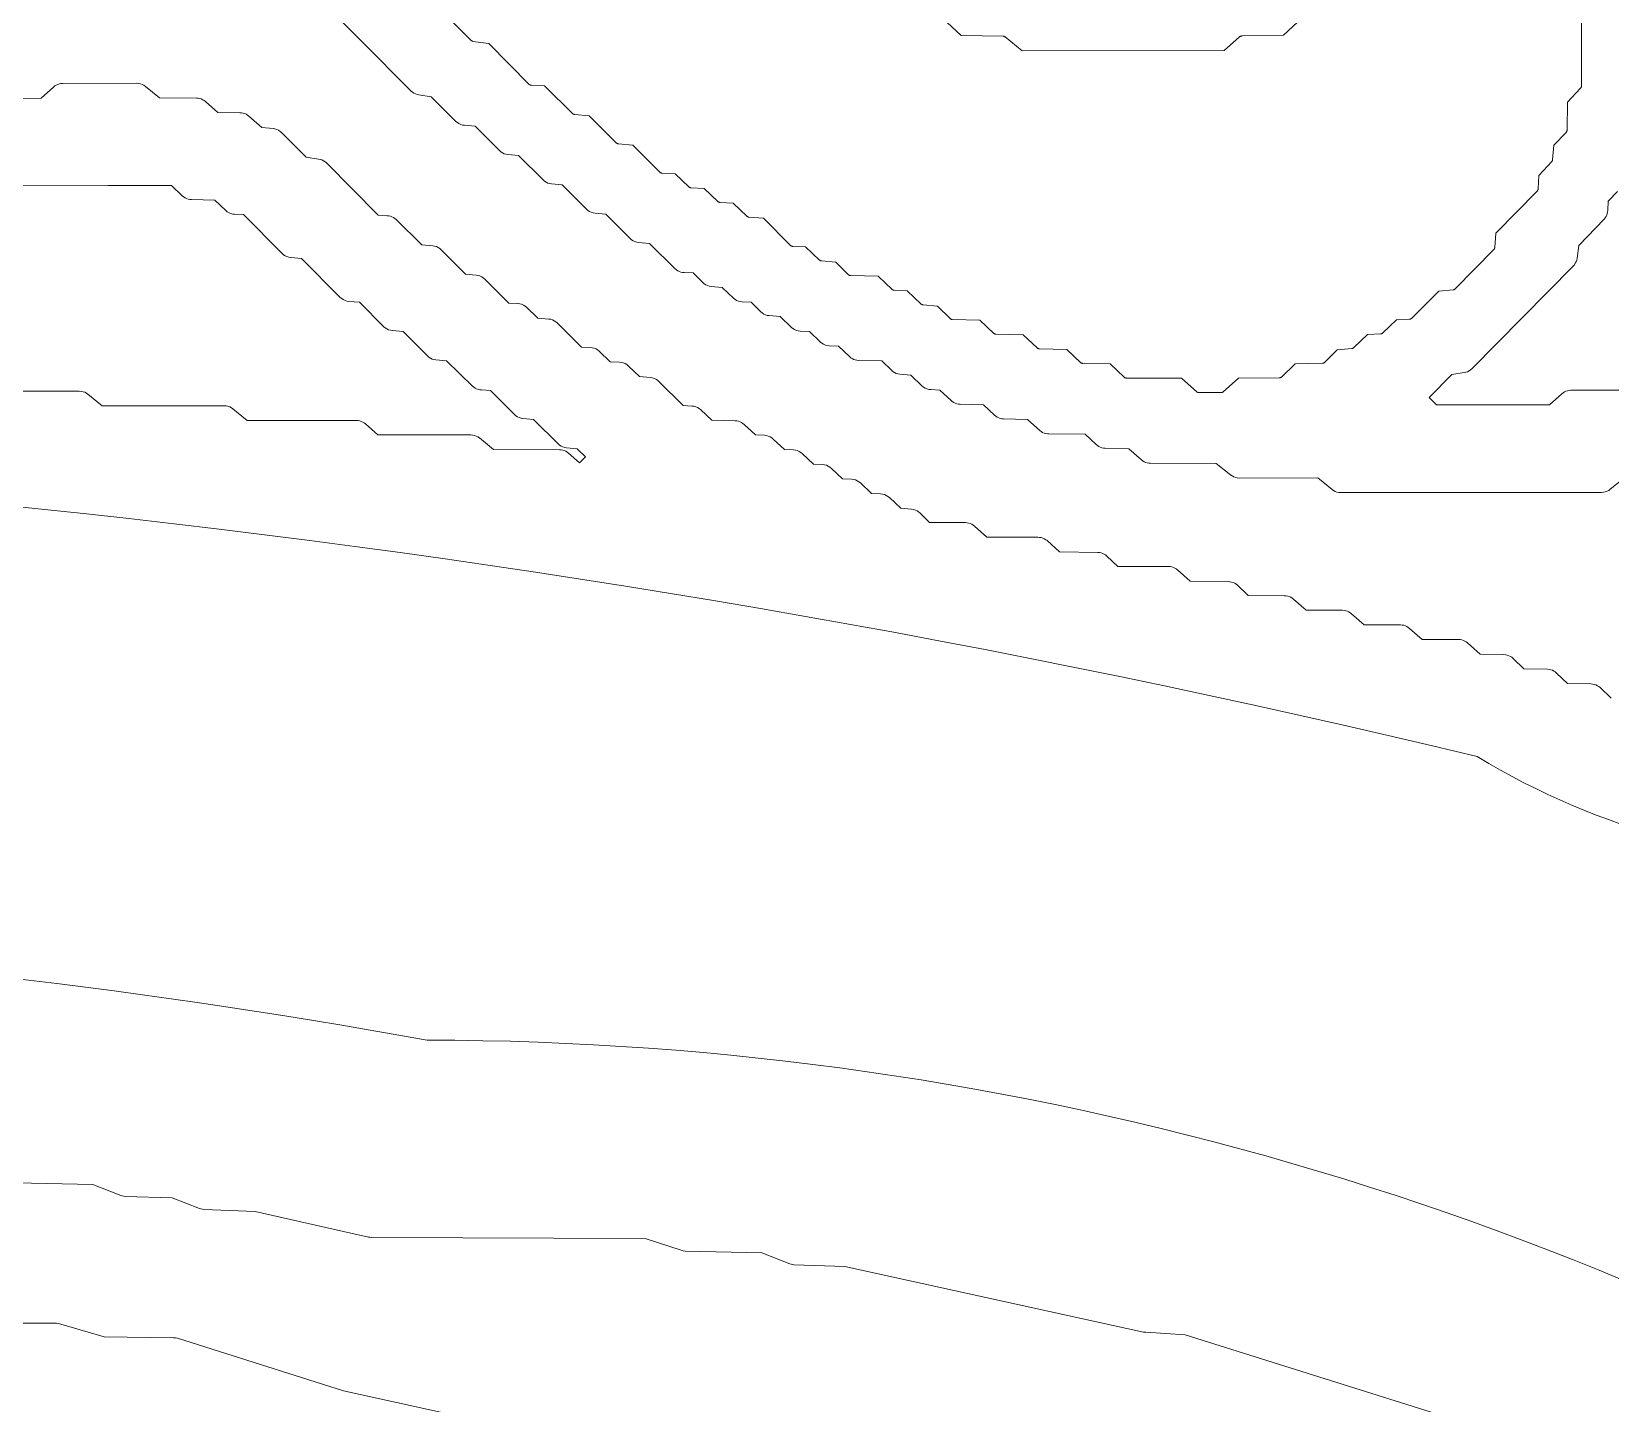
# Model space of a CAD drawing. Header units: inches. Extents: x 36 to 80.3, y 17.3 to 55.9.
# Drawn here: x 59.519 to 62.41, y 30.965 to 33.477 of the extents above; entities that cross this region are included whole.
import ezdxf

# ---------------------------------------------------------------- set-up
doc = ezdxf.new("R2010")
doc.units = ezdxf.units.IN
for name, color, linetype, lineweight in [('01_ORIGINAL_CAD', 7, 'Continuous', 20), ('02_APPROVED_PDF_OUTLINES', 7, 'Continuous', 15), ('03_ADDED_AREAS_SAME_COMPOSITION', 7, 'Continuous', 15)]:
    doc.layers.add(name, color=color, linetype=linetype, lineweight=lineweight)

msp = doc.modelspace()

# ---------------------------------------------------------------- linework, layer by layer
at = {"layer": '01_ORIGINAL_CAD'}
for points in [[(60.2903, 39.7397, -0.300089), (65.1799, 32.5384)], [(59.9983, 35.3223), (60.235, 35.0586), (61.8312, 36.8162), (61.9333, 37.4176, -0.214593), (63.5216, 35.6018, 0.212382), (64.1876, 33.5175, -0.642649), (62.1657, 32.1496, 0.132984), (51.6147, 31.858, -0.471407), (50.9129, 32.2446)], [(53.6498, 30.945, -0.14301), (60.2429, 31.6303, -0.286424), (65.3601, 28.4306), (66.4807, 23.8898, -0.272091), (64.8996, 18.9541), (63.6613, 17.5325)]]:
    msp.add_lwpolyline(points, format="xyb", dxfattribs=at)
at = {"layer": '02_APPROVED_PDF_OUTLINES'}
for points in [[(62.356, 33.685), (62.3566, 33.3771), (62.3566, 33.3766), (62.3565, 33.376), (62.3564, 33.3755), (62.3562, 33.3749), (62.3559, 33.3744), (62.3557, 33.3739), (62.3553, 33.3735), (62.355, 33.373), (62.3312, 33.3474), (62.3302, 33.2965), (62.3302, 33.2959), (62.3301, 33.2954), (62.3299, 33.2948), (62.3297, 33.2943), (62.3295, 33.2938), (62.3292, 33.2933), (62.3289, 33.2928), (62.3285, 33.2924), (62.306, 33.2692), (62.3037, 33.2424), (62.3037, 33.2418), (62.3035, 33.2413), (62.3034, 33.2407), (62.3031, 33.2402), (62.3028, 33.2397), (62.3025, 33.2392), (62.3022, 33.2388), (62.2783, 33.2131), (62.2773, 33.1889), (62.2772, 33.1883), (62.2771, 33.1877), (62.2769, 33.1871), (62.2767, 33.1865), (62.2764, 33.186), (62.276, 33.1855), (62.2756, 33.185), (62.2001, 33.1081), (62.1979, 33.0813), (62.1978, 33.0807), (62.1976, 33.0801), (62.1975, 33.0795), (62.1972, 33.079), (62.1969, 33.0785), (62.1966, 33.078), (62.1962, 33.0776), (62.1254, 33.0058), (62.125, 33.0054), (62.1245, 33.0051), (62.124, 33.0048), (62.1234, 33.0045), (62.1229, 33.0043), (62.1223, 33.0042), (62.1217, 33.0041), (62.0952, 33.0017), (62.0459, 32.9521), (62.0455, 32.9517), (62.045, 32.9514), (62.0445, 32.9511), (62.044, 32.9508), (62.0435, 32.9506), (62.043, 32.9505), (62.0424, 32.9504), (62.0419, 32.9503), (62.0181, 32.9492), (61.9927, 32.9251), (61.9922, 32.9247), (61.9917, 32.9243), (61.9912, 32.924), (61.9906, 32.9238), (61.9901, 32.9236), (61.9895, 32.9235), (61.9888, 32.9234), (61.965, 32.9224), (61.9397, 32.8982), (61.9392, 32.8978), (61.9388, 32.8975), (61.9383, 32.8972), (61.9377, 32.897), (61.9372, 32.8968), (61.9366, 32.8966), (61.9361, 32.8966), (61.9096, 32.8942), (61.8867, 32.8714), (61.8863, 32.871), (61.8858, 32.8707), (61.8854, 32.8704), (61.8848, 32.8701), (61.8843, 32.8699), (61.8838, 32.8698), (61.8832, 32.8697), (61.8826, 32.8697), (61.8323, 32.8685), (61.8071, 32.8444), (61.8066, 32.844), (61.8062, 32.8437), (61.8057, 32.8434), (61.8052, 32.8432), (61.8046, 32.843), (61.8041, 32.8429), (61.8035, 32.8428), (61.8029, 32.8428), (61.7289, 32.8424), (61.7008, 32.8174), (61.7003, 32.817), (61.6998, 32.8166), (61.6992, 32.8164), (61.6986, 32.8161), (61.698, 32.816), (61.6974, 32.8159), (61.6968, 32.8158), (61.6562, 32.8158), (61.6556, 32.8158), (61.655, 32.8159), (61.6544, 32.8161), (61.6538, 32.8163), (61.6533, 32.8166), (61.6527, 32.8169), (61.6522, 32.8173), (61.624, 32.8423), (61.5234, 32.8426), (61.5229, 32.8426), (61.5223, 32.8427), (61.5218, 32.8428), (61.5212, 32.843), (61.5207, 32.8432), (61.5202, 32.8435), (61.5198, 32.8438), (61.5193, 32.8442), (61.4939, 32.8683), (61.4436, 32.8693), (61.4431, 32.8694), (61.4425, 32.8695), (61.442, 32.8696), (61.4415, 32.8698), (61.441, 32.87), (61.4405, 32.8703), (61.4401, 32.8706), (61.4396, 32.871), (61.4142, 32.895), (61.364, 32.8961), (61.3634, 32.8962), (61.3629, 32.8962), (61.3623, 32.8964), (61.3618, 32.8966), (61.3613, 32.8968), (61.3608, 32.8971), (61.3604, 32.8974), (61.36, 32.8978), (61.3346, 32.9218), (61.2843, 32.9229), (61.2837, 32.9229), (61.2832, 32.923), (61.2826, 32.9232), (61.2821, 32.9233), (61.2816, 32.9236), (61.2811, 32.9239), (61.2807, 32.9242), (61.2803, 32.9245), (61.2549, 32.9486), (61.2046, 32.9497), (61.204, 32.9497), (61.2035, 32.9498), (61.2029, 32.95), (61.2024, 32.9502), (61.2019, 32.9504), (61.2014, 32.9507), (61.2009, 32.951), (61.2005, 32.9514), (61.1776, 32.9742), (61.151, 32.9765), (61.1505, 32.9766), (61.1499, 32.9767), (61.1494, 32.9769), (61.1488, 32.9771), (61.1483, 32.9774), (61.1479, 32.9777), (61.1474, 32.9781), (61.122, 33.0022), (61.0982, 33.0033), (61.0976, 33.0033), (61.097, 33.0035), (61.0964, 33.0036), (61.0958, 33.0039), (61.0953, 33.0042), (61.0948, 33.0045), (61.0943, 33.0049), (61.0689, 33.029), (61.0186, 33.0301), (61.0181, 33.0301), (61.0175, 33.0302), (61.0169, 33.0303), (61.0164, 33.0305), (61.0159, 33.0308), (61.0154, 33.0311), (61.0149, 33.0314), (61.0145, 33.0318), (60.9916, 33.0545), (60.9651, 33.0569), (60.9645, 33.057), (60.964, 33.0571), (60.9634, 33.0573), (60.9629, 33.0575), (60.9624, 33.0578), (60.9619, 33.0581), (60.9615, 33.0585), (60.936, 33.0826), (60.9122, 33.0837), (60.9117, 33.0837), (60.9111, 33.0838), (60.9106, 33.084), (60.9101, 33.0842), (60.9096, 33.0844), (60.9091, 33.0847), (60.9086, 33.085), (60.9082, 33.0854), (60.8587, 33.135), (60.8322, 33.1373), (60.8316, 33.1374), (60.8311, 33.1375), (60.8305, 33.1377), (60.83, 33.1379), (60.8295, 33.1382), (60.829, 33.1385), (60.8286, 33.1389), (60.8032, 33.163), (60.7793, 33.1641), (60.7787, 33.1641), (60.7781, 33.1643), (60.7775, 33.1644), (60.777, 33.1647), (60.7764, 33.165), (60.7759, 33.1653), (60.7755, 33.1657), (60.75, 33.1898), (60.7262, 33.1909), (60.7256, 33.1909), (60.725, 33.1911), (60.7244, 33.1912), (60.7238, 33.1915), (60.7233, 33.1918), (60.7228, 33.1921), (60.7223, 33.1925), (60.6969, 33.2166), (60.6731, 33.2177), (60.6725, 33.2177), (60.672, 33.2178), (60.6714, 33.218), (60.6709, 33.2182), (60.6704, 33.2184), (60.6699, 33.2187), (60.6695, 33.2191), (60.6691, 33.2194), (60.6195, 33.269), (60.5931, 33.2713), (60.5925, 33.2714), (60.5919, 33.2715), (60.5913, 33.2717), (60.5908, 33.272), (60.5903, 33.2723), (60.5898, 33.2727), (60.5893, 33.2731), (60.5398, 33.3226), (60.5133, 33.3249), (60.5127, 33.325), (60.5122, 33.3252), (60.5116, 33.3254), (60.5111, 33.3256), (60.5106, 33.3259), (60.5101, 33.3262), (60.5097, 33.3266), (60.4576, 33.3775), (60.4338, 33.3785), (60.4333, 33.3786), (60.4327, 33.3787), (60.4322, 33.3788), (60.4317, 33.3791), (60.4312, 33.3793), (60.4307, 33.3796), (60.4303, 33.3799), (60.4298, 33.3803), (60.3559, 33.4549), (60.3269, 33.459), (60.3264, 33.4591), (60.3259, 33.4593), (60.3253, 33.4595), (60.3248, 33.4597), (60.3244, 33.46), (60.3239, 33.4604), (60.3235, 33.4607), (60.2474, 33.5371)], [(60.0274, 33.5558), (60.2136, 33.3681), (60.216, 33.3659), (60.2187, 33.3641), (60.2216, 33.3627), (60.2246, 33.3616), (60.2278, 33.3609), (60.2505, 33.3577), (60.2957, 33.3125), (60.2983, 33.3102), (60.3012, 33.3083), (60.3044, 33.3068), (60.3077, 33.3058), (60.3112, 33.3053), (60.3308, 33.3035), (60.3754, 33.2589), (60.3781, 33.2566), (60.381, 33.2547), (60.3841, 33.2532), (60.3875, 33.2522), (60.3909, 33.2516), (60.4105, 33.2499), (60.4552, 33.2053), (60.4578, 33.203), (60.4607, 33.2011), (60.4639, 33.1996), (60.4672, 33.1986), (60.4706, 33.198), (60.4903, 33.1963), (60.5349, 33.1516), (60.5375, 33.1493), (60.5404, 33.1474), (60.5436, 33.146), (60.5469, 33.145), (60.5504, 33.1444), (60.57, 33.1427), (60.6146, 33.098), (60.6173, 33.0957), (60.6202, 33.0938), (60.6233, 33.0924), (60.6267, 33.0913), (60.6301, 33.0908), (60.6499, 33.089), (60.6972, 33.0428), (60.6995, 33.0408), (60.702, 33.0391), (60.7047, 33.0377), (60.7076, 33.0367), (60.7105, 33.036), (60.7136, 33.0357), (60.73, 33.035), (60.7476, 33.0175), (60.7502, 33.0153), (60.7531, 33.0134), (60.7562, 33.0119), (60.7596, 33.0109), (60.763, 33.0104), (60.783, 33.0086), (60.8037, 32.9889), (60.8065, 32.9867), (60.8095, 32.9848), (60.8128, 32.9834), (60.8163, 32.9825), (60.8198, 32.9821), (60.8363, 32.9814), (60.8539, 32.9639), (60.8565, 32.9617), (60.8594, 32.9598), (60.8625, 32.9583), (60.8658, 32.9573), (60.8693, 32.9568), (60.8893, 32.955), (60.91, 32.9353), (60.9128, 32.9331), (60.9158, 32.9312), (60.9191, 32.9298), (60.9226, 32.9289), (60.9261, 32.9285), (60.9429, 32.9278), (60.9632, 32.9085), (60.9659, 32.9063), (60.969, 32.9044), (60.9723, 32.903), (60.9757, 32.9021), (60.9793, 32.9017), (60.996, 32.901), (61.0163, 32.8817), (61.0186, 32.8797), (61.0212, 32.8781), (61.024, 32.8767), (61.0269, 32.8757), (61.0299, 32.8751), (61.033, 32.8749), (61.0756, 32.874), (61.093, 32.8567), (61.0956, 32.8545), (61.0985, 32.8526), (61.1016, 32.8511), (61.1049, 32.8501), (61.1084, 32.8496), (61.1284, 32.8478), (61.1491, 32.8281), (61.1519, 32.8259), (61.1549, 32.824), (61.1582, 32.8226), (61.1617, 32.8217), (61.1652, 32.8213), (61.182, 32.8206), (61.2023, 32.8013), (61.2046, 32.7994), (61.2072, 32.7977), (61.2099, 32.7964), (61.2129, 32.7954), (61.2159, 32.7947), (61.2189, 32.7945), (61.2619, 32.7936), (61.2819, 32.7746), (61.2843, 32.7726), (61.2869, 32.7709), (61.2896, 32.7696), (61.2925, 32.7686), (61.2955, 32.768), (61.2986, 32.7677), (61.342, 32.7668), (61.3651, 32.7464), (61.3674, 32.7445), (61.37, 32.7429), (61.3727, 32.7417), (61.3756, 32.7408), (61.3786, 32.7402), (61.3816, 32.7401), (61.448, 32.7399), (61.4678, 32.721), (61.4702, 32.719), (61.4728, 32.7174), (61.4755, 32.716), (61.4785, 32.715), (61.4815, 32.7144), (61.4845, 32.7142), (61.5279, 32.7132), (61.551, 32.6928), (61.5533, 32.691), (61.5559, 32.6894), (61.5587, 32.6882), (61.5616, 32.6873), (61.5645, 32.6867), (61.5675, 32.6865), (61.688, 32.6863), (61.714, 32.6651), (61.7168, 32.6632), (61.7198, 32.6616), (61.7231, 32.6604), (61.7264, 32.6597), (61.7298, 32.6595), (61.8739, 32.6596), (61.8999, 32.6384), (61.9027, 32.6365), (61.9057, 32.6349), (61.9089, 32.6337), (61.9123, 32.633), (61.9157, 32.6328), (62.3935, 32.6332), (62.3969, 32.6334), (62.4003, 32.6341), (62.4035, 32.6353), (62.4065, 32.6368), (62.4093, 32.6388), (62.4352, 32.6601)], [(61.1953, 33.4937), (61.2207, 33.4696), (61.2975, 33.4685), (61.298, 33.4685), (61.2986, 33.4684), (61.2992, 33.4683), (61.2997, 33.4681), (61.3002, 33.4678), (61.3007, 33.4675), (61.3012, 33.4672), (61.3324, 33.4417), (61.7025, 33.4423), (61.7306, 33.4674), (61.7311, 33.4677), (61.7316, 33.4681), (61.7321, 33.4683), (61.7327, 33.4686), (61.7333, 33.4687), (61.7339, 33.4688), (61.7345, 33.4689), (61.8113, 33.4701), (61.8366, 33.4941)], [(62.4108, 32.2567), (62.3907, 32.2757), (62.3884, 32.2777), (62.3858, 32.2793), (62.383, 32.2807), (62.3801, 32.2817), (62.3771, 32.2823), (62.374, 32.2825), (62.3311, 32.2835), (62.311, 32.3025), (62.3087, 32.3045), (62.3061, 32.3061), (62.3033, 32.3075), (62.3004, 32.3084), (62.2974, 32.3091), (62.2944, 32.3093), (62.2514, 32.3102), (62.2313, 32.3293), (62.229, 32.3312), (62.2264, 32.3329), (62.2236, 32.3342), (62.2207, 32.3352), (62.2177, 32.3359), (62.2147, 32.3361), (62.1712, 32.337), (62.1482, 32.3575), (62.1458, 32.3593), (62.1433, 32.3609), (62.1405, 32.3621), (62.1377, 32.363), (62.1347, 32.3636), (62.1317, 32.3638), (62.0648, 32.364), (62.042, 32.3842), (62.0396, 32.3861), (62.037, 32.3876), (62.0343, 32.3889), (62.0314, 32.3898), (62.0285, 32.3903), (62.0255, 32.3905), (61.9586, 32.3907), (61.9358, 32.411), (61.9334, 32.4128), (61.9308, 32.4144), (61.9281, 32.4156), (61.9252, 32.4165), (61.9222, 32.4171), (61.9192, 32.4173), (61.8524, 32.4175), (61.8295, 32.4377), (61.8272, 32.4396), (61.8246, 32.4412), (61.8218, 32.4424), (61.819, 32.4433), (61.816, 32.4438), (61.813, 32.444), (61.7466, 32.4442), (61.7267, 32.4631), (61.7244, 32.4651), (61.7218, 32.4668), (61.719, 32.4681), (61.716, 32.4691), (61.713, 32.4697), (61.7099, 32.4699), (61.64, 32.4709), (61.6171, 32.4913), (61.6147, 32.4931), (61.6121, 32.4947), (61.6094, 32.4959), (61.6065, 32.4968), (61.6035, 32.4974), (61.6005, 32.4976), (61.5076, 32.4978), (61.4877, 32.5166), (61.4854, 32.5186), (61.4828, 32.5203), (61.48, 32.5216), (61.477, 32.5226), (61.474, 32.5232), (61.4709, 32.5234), (61.401, 32.5244), (61.3781, 32.5448), (61.3757, 32.5466), (61.3731, 32.5482), (61.3704, 32.5494), (61.3675, 32.5503), (61.3645, 32.5509), (61.3615, 32.5511), (61.2681, 32.5513), (61.2453, 32.5715), (61.2429, 32.5734), (61.2404, 32.5749), (61.2376, 32.5762), (61.2347, 32.5771), (61.2318, 32.5776), (61.2288, 32.5778), (61.1627, 32.578), (61.1455, 32.5951), (61.1429, 32.5973), (61.14, 32.5992), (61.1369, 32.6006), (61.1335, 32.6017), (61.1301, 32.6022), (61.1101, 32.604), (61.0894, 32.6236), (61.0866, 32.6259), (61.0836, 32.6278), (61.0803, 32.6292), (61.0768, 32.6301), (61.0733, 32.6305), (61.0565, 32.6312), (61.0362, 32.6504), (61.0335, 32.6527), (61.0304, 32.6546), (61.0271, 32.656), (61.0237, 32.6569), (61.0201, 32.6573), (61.0034, 32.658), (60.9831, 32.6772), (60.9803, 32.6795), (60.9773, 32.6814), (60.974, 32.6828), (60.9705, 32.6837), (60.967, 32.6841), (60.9503, 32.6848), (60.93, 32.704), (60.9272, 32.7063), (60.9241, 32.7082), (60.9208, 32.7096), (60.9174, 32.7105), (60.9138, 32.7109), (60.8971, 32.7116), (60.8768, 32.7308), (60.8741, 32.7331), (60.871, 32.735), (60.8677, 32.7364), (60.8643, 32.7373), (60.8607, 32.7377), (60.844, 32.7384), (60.8237, 32.7576), (60.8213, 32.7596), (60.8187, 32.7613), (60.816, 32.7626), (60.8131, 32.7636), (60.8101, 32.7642), (60.807, 32.7645), (60.7641, 32.7654), (60.744, 32.7844), (60.7412, 32.7867), (60.7382, 32.7885), (60.7349, 32.7899), (60.7314, 32.7908), (60.7279, 32.7913), (60.7115, 32.792), (60.6673, 32.8362), (60.6647, 32.8385), (60.6618, 32.8404), (60.6586, 32.8418), (60.6553, 32.8429), (60.6519, 32.8434), (60.6319, 32.8452), (60.6111, 32.8648), (60.6084, 32.8671), (60.6053, 32.869), (60.602, 32.8704), (60.5986, 32.8713), (60.595, 32.8717), (60.5783, 32.8724), (60.558, 32.8916), (60.5552, 32.8939), (60.5522, 32.8958), (60.5489, 32.8972), (60.5454, 32.8981), (60.5419, 32.8985), (60.5255, 32.8992), (60.4813, 32.9434), (60.4787, 32.9457), (60.4758, 32.9476), (60.4726, 32.9491), (60.4693, 32.9501), (60.4659, 32.9506), (60.4459, 32.9524), (60.4251, 32.9721), (60.4223, 32.9743), (60.4193, 32.9762), (60.416, 32.9776), (60.4125, 32.9785), (60.409, 32.9789), (60.3926, 32.9796), (60.3485, 33.0238), (60.3458, 33.0261), (60.3429, 33.028), (60.3397, 33.0295), (60.3364, 33.0305), (60.333, 33.031), (60.3134, 33.0328), (60.2687, 33.0774), (60.2661, 33.0797), (60.2632, 33.0816), (60.26, 33.0831), (60.2567, 33.0841), (60.2532, 33.0847), (60.2335, 33.0864), (60.1862, 33.1327), (60.1839, 33.1346), (60.1813, 33.1363), (60.1786, 33.1377), (60.1758, 33.1388), (60.1728, 33.1394), (60.1698, 33.1398), (60.1535, 33.1405), (60.0584, 33.2364), (60.056, 33.2385), (60.0533, 33.2403), (60.0504, 33.2418), (60.0474, 33.2428), (60.0442, 33.2435), (60.0215, 33.2467), (59.9763, 33.2919), (59.9737, 33.2942), (59.9708, 33.2961), (59.9676, 33.2976), (59.9643, 33.2986), (59.9608, 33.2992), (59.9404, 33.301), (59.9167, 33.322), (59.9143, 33.3239), (59.9117, 33.3254), (59.909, 33.3267), (59.9061, 33.3276), (59.9032, 33.3281), (59.9002, 33.3283), (59.8598, 33.3285), (59.837, 33.3488), (59.8346, 33.3507), (59.832, 33.3522), (59.8293, 33.3535), (59.8264, 33.3544), (59.8235, 33.3549), (59.8205, 33.3551), (59.753, 33.3553), (59.727, 33.3765), (59.7242, 33.3785), (59.7212, 33.3801), (59.7179, 33.3812), (59.7146, 33.3819), (59.7111, 33.3822), (59.5755, 33.3818), (59.5725, 33.3816), (59.5695, 33.381), (59.5666, 33.3801), (59.5639, 33.3789), (59.5613, 33.3773), (59.5589, 33.3754), (59.536, 33.355), (59.4662, 33.354)], [(59.4883, 33.1946), (59.6584, 33.1948), (59.7749, 33.1948), (59.7947, 33.176), (59.797, 33.1741), (59.7996, 33.1724), (59.8024, 33.1711), (59.8053, 33.1701), (59.8083, 33.1694), (59.8114, 33.1692), (59.8543, 33.1683), (59.8744, 33.1493), (59.8771, 33.147), (59.8802, 33.1451), (59.8835, 33.1438), (59.8869, 33.1428), (59.8905, 33.1424), (59.9068, 33.1417), (59.9776, 33.0707), (59.9802, 33.0684), (59.9831, 33.0665), (59.9863, 33.065), (59.9896, 33.064), (59.9931, 33.0635), (60.0127, 33.0617), (60.0839, 32.9903), (60.0866, 32.988), (60.0895, 32.9861), (60.0926, 32.9846), (60.096, 32.9836), (60.0994, 32.983), (60.119, 32.9813), (60.1637, 32.9366), (60.1663, 32.9343), (60.1692, 32.9324), (60.1724, 32.931), (60.1757, 32.93), (60.1792, 32.9294), (60.1988, 32.9277), (60.2434, 32.883), (60.246, 32.8807), (60.249, 32.8788), (60.2521, 32.8774), (60.2555, 32.8763), (60.2589, 32.8758), (60.2787, 32.874), (60.326, 32.8278), (60.3283, 32.8258), (60.3308, 32.8241), (60.3335, 32.8227), (60.3364, 32.8217), (60.3393, 32.821), (60.3423, 32.8207), (60.3587, 32.82), (60.4029, 32.7758), (60.4055, 32.7735), (60.4084, 32.7716), (60.4116, 32.7701), (60.4149, 32.7691), (60.4184, 32.7685), (60.438, 32.7668), (60.4826, 32.7222), (60.4852, 32.7199), (60.4882, 32.718), (60.4913, 32.7165), (60.4947, 32.7155), (60.4981, 32.7149), (60.5178, 32.7132), (60.533, 32.6981), (60.5218, 32.6874), (60.5018, 32.7051), (60.4994, 32.707), (60.4969, 32.7086), (60.4941, 32.7098), (60.4912, 32.7107), (60.4883, 32.7113), (60.4853, 32.7114), (60.3647, 32.7116), (60.3388, 32.7328), (60.336, 32.7348), (60.3329, 32.7364), (60.3297, 32.7375), (60.3263, 32.7382), (60.3229, 32.7385), (60.1529, 32.7383), (60.1301, 32.7585), (60.1277, 32.7604), (60.1251, 32.762), (60.1224, 32.7632), (60.1195, 32.7641), (60.1165, 32.7647), (60.1135, 32.7648), (59.9134, 32.765), (59.8874, 32.7862), (59.8846, 32.7881), (59.8816, 32.7897), (59.8783, 32.7909), (59.875, 32.7916), (59.8716, 32.7918), (59.6479, 32.7916), (59.6219, 32.8128), (59.6191, 32.8148), (59.6161, 32.8164), (59.6129, 32.8175), (59.6095, 32.8182), (59.6061, 32.8184), (59.3824, 32.8183)], [(62.4305, 32.8205), (62.3371, 32.8202), (62.3341, 32.82), (62.3312, 32.8194), (62.3283, 32.8185), (62.3255, 32.8173), (62.323, 32.8157), (62.3206, 32.8139), (62.2979, 32.7936), (62.0913, 32.7935), (62.0775, 32.8072), (62.1192, 32.8491), (62.1419, 32.8524), (62.1451, 32.8531), (62.1481, 32.8542), (62.151, 32.8556), (62.1537, 32.8574), (62.1561, 32.8596), (62.3416, 33.0476), (62.3437, 33.05), (62.3454, 33.0527), (62.3468, 33.0556), (62.3479, 33.0586), (62.3485, 33.0618), (62.3517, 33.085), (62.398, 33.1333), (62.3999, 33.1356), (62.4016, 33.1381), (62.4029, 33.1408), (62.4039, 33.1436), (62.4046, 33.1466), (62.4049, 33.1496), (62.4056, 33.1664), (62.4229, 33.1843)]]:
    msp.add_lwpolyline(points, dxfattribs=at)
at = {"layer": '03_ADDED_AREAS_SAME_COMPOSITION'}
for points in [[(59.4904, 31.3692), (59.6309, 31.3657), (59.6819, 31.3459), (59.6846, 31.345), (59.6874, 31.3445), (59.6902, 31.3442), (59.776, 31.3417), (59.8261, 31.3221), (59.8287, 31.3212), (59.8315, 31.3206), (59.8342, 31.3204), (59.9278, 31.3167), (60.1355, 31.2698), (60.1382, 31.2694), (60.1409, 31.2692), (60.6422, 31.2674), (60.7081, 31.2455), (60.7117, 31.2446), (60.7154, 31.2442), (60.8559, 31.2407), (60.9069, 31.2209), (60.9096, 31.22), (60.9123, 31.2195), (60.915, 31.2192), (61.0077, 31.2157), (61.5549, 31.0959), (61.5587, 31.0954), (61.6312, 31.0908), (62.101, 30.9431)], [(60.5642, 30.8838), (60.0896, 30.9883), (59.7856, 31.0844), (59.782, 31.0852), (59.7784, 31.0855), (59.6514, 31.0873), (59.5679, 31.1113), (59.5645, 31.112), (59.561, 31.1122), (59.4013, 31.1124)]]:
    msp.add_lwpolyline(points, dxfattribs=at)

doc.saveas('drawing.dxf')
